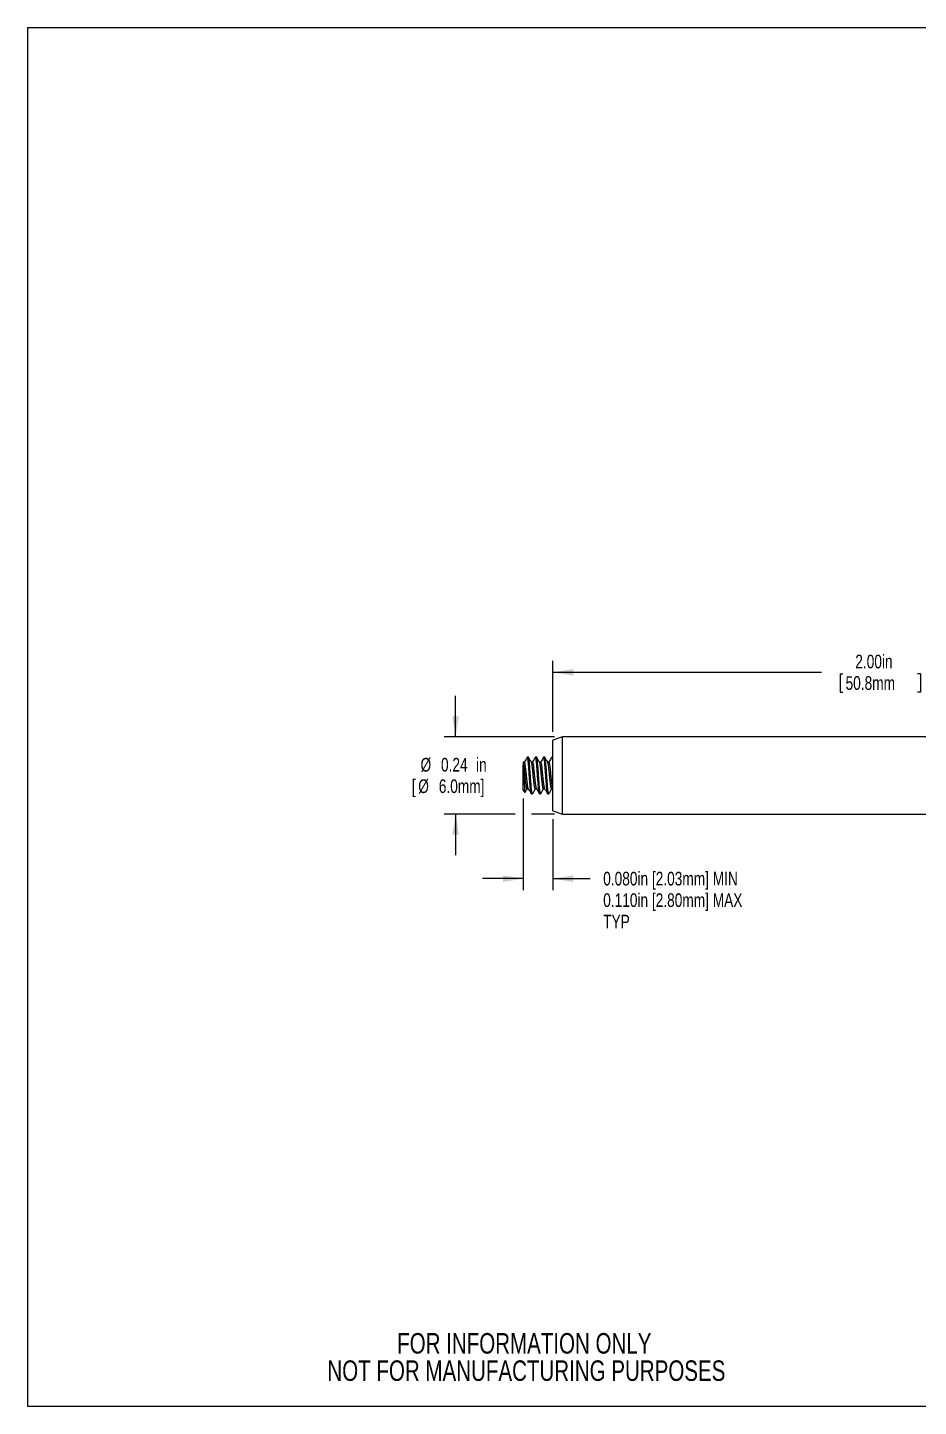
# Model space of a CAD drawing. Extents: x 0.1 to 10.9, y 0 to 8.5.
# Drawn here: x 0.06 to 5.5, y 0.04 to 8.45 of the extents above; entities that cross this region are included whole.
import ezdxf

# ---------------------------------------------------------------- set-up
doc = ezdxf.new("R2010")
doc.units = 0
doc.linetypes.add('SLD-SOLID', pattern=[0])
doc.layers.get('0').update_dxf_attribs({"linetype": 'CONTINUOUS'})
doc.styles.add('SLDTEXTSTYLE0', font='TXT', dxfattribs={"width": 0.75})
doc.dimstyles.new('SLDDIMSTYLE0', dxfattribs={"dimtxt": 0.083333, "dimasz": 0.125, "dimexe": 0, "dimexo": 0.0625, "dimgap": 0.020833, "dimtad": 0, "dimtih": 1, "dimtoh": 1, "dimlfac": 0.5, "dimrnd": 1e-09, "dimzin": 12, "dimtxsty": 'SLDTEXTSTYLE0', "dimsah": 1, "dimcen": 0.09, "dimazin": 3, "dimtfac": 1, "dimtmove": 0, "dimatfit": 3, "dimtolj": 1, "dimtzin": 12})
doc.dimstyles.new('SLDDIMSTYLE1', dxfattribs={"dimtxt": 0.083333, "dimasz": 0.125, "dimexe": 0, "dimexo": 0.0625, "dimgap": 0.020833, "dimtad": 0, "dimtih": 1, "dimtoh": 1, "dimlfac": 0.5, "dimrnd": 1e-09, "dimtxsty": 'SLDTEXTSTYLE0', "dimsah": 1, "dimcen": 0.09, "dimazin": 3, "dimtfac": 1, "dimtmove": 0, "dimatfit": 3, "dimtolj": 1, "dimtzin": 12})
doc.dimstyles.new('SLDDIMSTYLE2', dxfattribs={"dimtxt": 0.083333, "dimasz": 0.125, "dimexe": 0, "dimexo": 0.0625, "dimgap": 0.020833, "dimtad": 0, "dimtih": 1, "dimtoh": 1, "dimlfac": 0.5, "dimrnd": 1e-09, "dimzin": 4, "dimtxsty": 'SLDTEXTSTYLE0', "dimsah": 1, "dimcen": 0.09, "dimazin": 3, "dimtfac": 1, "dimtofl": 0, "dimtmove": 0, "dimatfit": 3, "dimtolj": 1, "dimtzin": 12})

# ---------------------------------------------------------------- blocks, each defined once
blk = doc.blocks.new('_D')
at = {"color": 7, "linetype": 'SLD-SOLID'}
for p, q in [((3.09, 3.7466), (3.09, 3.1865)), ((3.27, 3.6202), (3.27, 3.1865)), ((3.09, 3.2565), (2.84, 3.2565)), ((3.27, 3.2565), (3.4987, 3.2565))]:
    blk.add_line(p, q, dxfattribs=at)
for points in [[(3.09, 3.2565), (2.965, 3.2765), (2.965, 3.2365)], [(3.27, 3.2565), (3.395, 3.2365), (3.395, 3.2765)]]:
    blk.add_solid(points, dxfattribs=at)
at = {"color": 7, "linetype": 'SLD-SOLID', "attachment_point": 1, "style": 'SLDTEXTSTYLE0'}
for s, insert, char_height in [('0.080in [2.03mm] MIN', (3.578, 3.2983), 0.083333), ('0.110in [2.80mm] MAX', (3.578, 3.1671), 0.083333), ('TYP', (3.578, 3.0358), 0.08333)]:
    blk.add_mtext(s, dxfattribs=dict(at, insert=insert, char_height=char_height))
blk = doc.blocks.new('_D_1')
at = {"color": 7, "linetype": 'SLD-SOLID'}
for p, q in [((2.6763, 4.1222), (2.6763, 4.3722)), ((3.28, 4.1222), (2.6063, 4.1222)), ((3.04, 3.6502), (2.6063, 3.6502)), ((2.6763, 3.6502), (2.6763, 3.4002)), ((3.28, 3.6502), (3.14, 3.6502))]:
    blk.add_line(p, q, dxfattribs=at)
for points in [[(2.6763, 4.1222), (2.6963, 4.2472), (2.6563, 4.2472)], [(2.6763, 3.6502), (2.6563, 3.5252), (2.6963, 3.5252)]]:
    blk.add_solid(points, dxfattribs=at)
at = {"color": 7, "linetype": 'SLD-SOLID', "attachment_point": 1, "style": 'SLDTEXTSTYLE0'}
for s, insert, char_height in [('%%c', (2.4623, 3.9936), 0.08333), ('0.24', (2.5873, 3.9936), 0.08333), ('in', (2.8013, 3.9936), 0.08333), ('[', (2.4092, 3.8624), 0.0833), ('%%c', (2.4482, 3.8624), 0.08333), ('6.0mm]', (2.574, 3.8624), 0.08333)]:
    blk.add_mtext(s, dxfattribs=dict(at, insert=insert, char_height=char_height))
blk = doc.blocks.new('_D_2')
at = {"color": 7, "linetype": 'SLD-SOLID'}
for p, q in [((3.27, 4.1522), (3.27, 4.5859)), ((7.27, 4.1522), (7.27, 4.5859)), ((3.27, 4.5159), (4.9119, 4.5159)), ((5.0248, 4.5061), (5.0248, 4.3945)), ((5.0248, 4.5061), (5.0416, 4.5061)), ((5.5153, 4.5061), (5.4985, 4.5061)), ((5.5153, 4.5061), (5.5153, 4.3945)), ((7.27, 4.5159), (5.6282, 4.5159)), ((5.0248, 4.3945), (5.0416, 4.3945)), ((5.5153, 4.3945), (5.4985, 4.3945))]:
    blk.add_line(p, q, dxfattribs=at)
for points in [[(3.27, 4.5159), (3.395, 4.4959), (3.395, 4.5359)], [(7.27, 4.5159), (7.145, 4.5359), (7.145, 4.4959)]]:
    blk.add_solid(points, dxfattribs=at)
at = {"color": 7, "linetype": 'SLD-SOLID', "char_height": 0.08333, "attachment_point": 1, "style": 'SLDTEXTSTYLE0'}
for s, insert in [('2.00in', (5.1177, 4.6233)), ('50.8mm', (5.0583, 4.4921))]:
    blk.add_mtext(s, dxfattribs=dict(at, insert=insert))

msp = doc.modelspace()

# ---------------------------------------------------------------- linework, layer by layer
at = {"color": 7, "linetype": 'SLD-SOLID'}
for p, q in [((0.0622, 8.4506), (10.9445, 8.4506)), ((0.0622, 8.4506), (0.0622, 0.0356)), ((3.33, 4.1222), (3.27, 4.1022)), ((3.27, 3.8862), (3.27, 4.1022)), ((7.21, 4.1222), (3.33, 4.1222)), ((3.33, 3.8862), (3.33, 4.1222)), ((3.1208, 3.9982), (3.1146, 3.9982)), ((3.1708, 3.9982), (3.1646, 3.9982)), ((3.2208, 3.9982), (3.2146, 3.9982)), ((3.27, 3.9982), (3.2646, 3.9982)), ((3.09, 3.7966), (3.09, 3.9488)), ((3.27, 3.6702), (3.27, 3.8862)), ((3.33, 3.6502), (3.33, 3.8862)), ((3.09, 3.7966), (3.1001, 3.7822)), ((3.1396, 3.7742), (3.1458, 3.7742)), ((3.1896, 3.7742), (3.1958, 3.7742)), ((3.2396, 3.7742), (3.2458, 3.7742)), ((3.27, 3.6702), (3.33, 3.6502)), ((3.33, 3.6502), (7.21, 3.6502)), ((10.9445, 0.0356), (0.0622, 0.0356))]:
    msp.add_line(p, q, dxfattribs=at)
at = {"color": 7, "linetype": 'SLD-SOLID', "flags": 128}
msp.add_lwpolyline([(3.2396, 3.7743), (3.2394, 3.7742), (3.2387, 3.7749), (3.2378, 3.7769), (3.2367, 3.781), (3.2357, 3.7861), (3.2354, 3.7883), (3.2351, 3.7905), (3.2348, 3.7926), (3.2346, 3.7948), (3.2343, 3.7968), (3.2333, 3.8069), (3.2324, 3.8165), (3.232, 3.821), (3.2317, 3.8251), (3.2314, 3.8288), (3.2311, 3.8321), (3.2293, 3.8545), (3.2287, 3.8623), (3.2281, 3.8703), (3.2275, 3.8783), (3.2272, 3.8822), (3.2269, 3.8865), (3.2266, 3.8912), (3.2262, 3.8963), (3.2259, 3.9019), (3.2252, 3.9115), (3.2247, 3.9184), (3.2244, 3.9226), (3.2244, 3.9238), (3.2243, 3.9241), (3.2243, 3.9242), (3.2243, 3.9242), (3.2243, 3.9242), (3.2243, 3.9242), (3.2243, 3.9243), (3.2243, 3.9243), (3.2243, 3.9243), (3.2238, 3.9317), (3.223, 3.9412), (3.2224, 3.9486), (3.2216, 3.9565), (3.2208, 3.9648), (3.2198, 3.9743), (3.2188, 3.9815), (3.2184, 3.9844), (3.2181, 3.9869), (3.2177, 3.989), (3.2174, 3.9907), (3.2157, 3.997), (3.2149, 3.9981), (3.2141, 3.998), (3.2136, 3.9967)], dxfattribs=at)
at = {"color": 7, "linetype": 'SLD-SOLID'}
for points, knots in [([(3.09, 3.9678), (3.09, 3.9679), (3.09, 3.9681), (3.09, 3.9675), (3.09, 3.9665), (3.09, 3.966)], [0, 0, 0, 0, 0.0259152, 0.5102549, 1, 1, 1, 1]), ([(3.1133, 3.8045), (3.1133, 3.8045), (3.1129, 3.8042), (3.1121, 3.8052), (3.1109, 3.8076), (3.1098, 3.8117), (3.1087, 3.8172), (3.1076, 3.8239), (3.1066, 3.8317), (3.1055, 3.8407), (3.1044, 3.8508), (3.1032, 3.8616), (3.102, 3.873), (3.1009, 3.8844), (3.0998, 3.8957), (3.0988, 3.9067), (3.0977, 3.9174), (3.0966, 3.9277), (3.0954, 3.9373), (3.0942, 3.9459), (3.0931, 3.9532), (3.092, 3.9591), (3.091, 3.9635), (3.0903, 3.9652), (3.09, 3.966)], [0, 0, 0, 0, 0.000902, 0.04962, 0.098523, 0.147106, 0.19488, 0.241408, 0.287634, 0.335174, 0.383621, 0.432498, 0.481299, 0.529524, 0.576707, 0.622718, 0.66966, 0.717725, 0.766455, 0.815357, 0.863922, 0.911665, 0.95815, 1, 1, 1, 1]), ([(3.09, 3.966), (3.09, 3.9655), (3.09, 3.9645), (3.09, 3.9604), (3.09, 3.9552), (3.09, 3.9509), (3.09, 3.9488)], [0, 0, 0, 0, 0.271077, 0.5498, 0.773064, 1, 1, 1, 1]), ([(3.0971, 3.9679), (3.0956, 3.9679), (3.0933, 3.9679), (3.0909, 3.9679), (3.0901, 3.9679)], [0, 0, 0, 0, 0.629422, 1, 1, 1, 1]), ([(3.1136, 3.9973), (3.1106, 3.9922), (3.1048, 3.9824), (3.0991, 3.9726), (3.0964, 3.9679)], [0, 0, 0, 0, 0.5234768, 1, 1, 1, 1]), ([(3.1202, 3.8071), (3.12, 3.8073), (3.1191, 3.8085), (3.1175, 3.816), (3.1157, 3.8288), (3.1138, 3.8451), (3.1117, 3.8632), (3.1098, 3.8827), (3.108, 3.9021), (3.1062, 3.9204), (3.1043, 3.937), (3.1023, 3.9508), (3.1004, 3.9608), (3.0988, 3.9669), (3.0976, 3.9674), (3.0971, 3.9676)], [0, 0, 0, 0, 0.019174, 0.110766, 0.19885, 0.280316, 0.363771, 0.446773, 0.526955, 0.607005, 0.68846, 0.770479, 0.850737, 0.928449, 1, 1, 1, 1]), ([(3.1396, 3.7743), (3.1395, 3.7742), (3.1392, 3.7741), (3.1386, 3.7748), (3.1377, 3.7767), (3.1368, 3.7803), (3.1358, 3.7853), (3.1351, 3.7907), (3.1343, 3.7966), (3.1336, 3.8033), (3.133, 3.8101), (3.1324, 3.8167), (3.1318, 3.8236), (3.1308, 3.8357), (3.1296, 3.8511), (3.1283, 3.8679), (3.1272, 3.8824), (3.1265, 3.8934), (3.1258, 3.9025), (3.1254, 3.9085), (3.1251, 3.9137), (3.1248, 3.9182), (3.1243, 3.9242), (3.1237, 3.9328), (3.1229, 3.9426), (3.1221, 3.9517), (3.1213, 3.9597), (3.1205, 3.968), (3.1197, 3.9753), (3.1189, 3.9812), (3.1182, 3.986), (3.1175, 3.9904), (3.1167, 3.9942), (3.1161, 3.9962), (3.1157, 3.9971), (3.1155, 3.9974), (3.1154, 3.9976), (3.1151, 3.998), (3.1146, 3.9983), (3.114, 3.9983), (3.1136, 3.9973), (3.1135, 3.9971)], [0, 0, 0, 0, 0.005314, 0.03349, 0.06557, 0.105777, 0.140549, 0.169886, 0.196156, 0.227654, 0.255324, 0.2741, 0.299753, 0.324659, 0.391034, 0.435337, 0.466247, 0.509695, 0.525281, 0.542038, 0.559309, 0.569498, 0.580377, 0.610574, 0.645071, 0.670464, 0.699803, 0.72851, 0.764688, 0.792622, 0.814268, 0.844227, 0.878486, 0.910127, 0.918453, 0.926945, 0.931599, 0.934874, 0.955754, 0.989078, 1, 1, 1, 1]), ([(3.1458, 3.7746), (3.1457, 3.7745), (3.145, 3.7739), (3.1438, 3.777), (3.1422, 3.7839), (3.1407, 3.7947), (3.1399, 3.8038), (3.1389, 3.8141), (3.1378, 3.826), (3.1362, 3.8462), (3.1345, 3.8681), (3.1329, 3.8904), (3.1315, 3.9122), (3.13, 3.9327), (3.1284, 3.9514), (3.1268, 3.9676), (3.1253, 3.9807), (3.1238, 3.9904), (3.1225, 3.9961), (3.1215, 3.9986), (3.1209, 3.998), (3.1208, 3.9979)], [0, 0, 0, 0, 0.0161, 0.077559, 0.138744, 0.198672, 0.256667, 0.257626, 0.320353, 0.384603, 0.449092, 0.512509, 0.573766, 0.635856, 0.696132, 0.757016, 0.8174, 0.876229, 0.933757, 0.989974, 1, 1, 1, 1]), ([(3.1396, 3.9669), (3.1366, 3.972), (3.1306, 3.9822), (3.1247, 3.9924), (3.1218, 3.9975)], [0, 0, 0, 0, 0.501522, 1, 1, 1, 1]), ([(3.1471, 3.9679), (3.1456, 3.9679), (3.1429, 3.9679), (3.1402, 3.9679), (3.139, 3.9679)], [0, 0, 0, 0, 0.546541, 1, 1, 1, 1]), ([(3.1633, 3.8046), (3.163, 3.8047), (3.1622, 3.8049), (3.161, 3.8073), (3.1599, 3.8113), (3.1588, 3.8166), (3.1577, 3.8232), (3.1567, 3.831), (3.1556, 3.8399), (3.1545, 3.8498), (3.1533, 3.8606), (3.1521, 3.8719), (3.151, 3.8834), (3.1499, 3.8947), (3.1489, 3.9058), (3.1478, 3.9165), (3.1467, 3.9268), (3.1455, 3.9365), (3.1443, 3.9452), (3.1432, 3.9526), (3.1421, 3.9587), (3.141, 3.9631), (3.1402, 3.9659), (3.1397, 3.9665), (3.1396, 3.9667)], [0, 0, 0, 0, 0.0443813, 0.0923084, 0.1399647, 0.1868702, 0.2325899, 0.2777994, 0.3242855, 0.3717009, 0.4195802, 0.4674296, 0.514757, 0.5611025, 0.6062271, 0.6521103, 0.6991301, 0.7468449, 0.7947711, 0.8424119, 0.8892881, 0.9349666, 0.9802036, 1, 1, 1, 1]), ([(3.1636, 3.9973), (3.1606, 3.9922), (3.1548, 3.9824), (3.1491, 3.9726), (3.1464, 3.9679)], [0, 0, 0, 0, 0.5231668, 1, 1, 1, 1]), ([(3.1702, 3.8071), (3.17, 3.8073), (3.1691, 3.8085), (3.1675, 3.816), (3.1657, 3.8288), (3.1638, 3.8451), (3.1617, 3.8632), (3.1598, 3.8827), (3.158, 3.9021), (3.1562, 3.9204), (3.1543, 3.937), (3.1523, 3.9508), (3.1504, 3.9608), (3.1488, 3.9669), (3.1476, 3.9674), (3.1471, 3.9676)], [0, 0, 0, 0, 0.019177, 0.110769, 0.198852, 0.280318, 0.363773, 0.446774, 0.526957, 0.607006, 0.688462, 0.77048, 0.850738, 0.92845, 1, 1, 1, 1]), ([(3.1896, 3.7743), (3.1895, 3.7743), (3.189, 3.7741), (3.1881, 3.7757), (3.187, 3.7793), (3.186, 3.7841), (3.1852, 3.7896), (3.1844, 3.7961), (3.1836, 3.8035), (3.183, 3.8105), (3.1823, 3.8182), (3.1814, 3.8278), (3.1804, 3.8407), (3.1792, 3.8551), (3.1782, 3.869), (3.1773, 3.8807), (3.1767, 3.89), (3.1761, 3.898), (3.1756, 3.9052), (3.1752, 3.9123), (3.1747, 3.9191), (3.1742, 3.9264), (3.1736, 3.9342), (3.1729, 3.9419), (3.1723, 3.9489), (3.1718, 3.9555), (3.1711, 3.9617), (3.1706, 3.9674), (3.1699, 3.9731), (3.1692, 3.979), (3.1685, 3.9842), (3.1678, 3.9885), (3.1673, 3.9916), (3.1667, 3.9944), (3.166, 3.9966), (3.1653, 3.998), (3.1646, 3.9983), (3.164, 3.9981), (3.1637, 3.9974), (3.1636, 3.9972)], [0, 0, 0, 0, 0.01065, 0.054952, 0.099255, 0.131484, 0.161322, 0.19711, 0.228605, 0.255436, 0.278451, 0.31054, 0.351696, 0.39726, 0.435847, 0.468076, 0.493945, 0.512162, 0.533195, 0.554225, 0.571003, 0.591223, 0.617447, 0.640643, 0.662792, 0.684941, 0.707091, 0.729243, 0.750618, 0.778174, 0.809324, 0.832094, 0.856463, 0.878337, 0.90663, 0.938746, 0.962288, 0.987531, 1, 1, 1, 1]), ([(3.1958, 3.7746), (3.1957, 3.7745), (3.195, 3.7739), (3.1938, 3.777), (3.1922, 3.7839), (3.1907, 3.7947), (3.1899, 3.8038), (3.1889, 3.8141), (3.1878, 3.826), (3.1862, 3.8462), (3.1845, 3.8681), (3.1829, 3.8904), (3.1815, 3.9122), (3.18, 3.9327), (3.1784, 3.9514), (3.1768, 3.9676), (3.1753, 3.9807), (3.1738, 3.9904), (3.1725, 3.9961), (3.1715, 3.9986), (3.1709, 3.998), (3.1708, 3.9979)], [0, 0, 0, 0, 0.0161, 0.077559, 0.138744, 0.198672, 0.256667, 0.257626, 0.320353, 0.384603, 0.449092, 0.512509, 0.573766, 0.635856, 0.696132, 0.757016, 0.8174, 0.876229, 0.933757, 0.989974, 1, 1, 1, 1]), ([(3.1896, 3.9669), (3.1866, 3.972), (3.1806, 3.9822), (3.1747, 3.9924), (3.1718, 3.9975)], [0, 0, 0, 0, 0.501271, 1, 1, 1, 1]), ([(3.1971, 3.9679), (3.1956, 3.9679), (3.1929, 3.9679), (3.1902, 3.9679), (3.189, 3.9679)], [0, 0, 0, 0, 0.54592, 1, 1, 1, 1]), ([(3.2133, 3.8046), (3.213, 3.8047), (3.2123, 3.8048), (3.2112, 3.8071), (3.21, 3.8108), (3.2089, 3.8161), (3.2078, 3.8226), (3.2068, 3.8302), (3.2057, 3.839), (3.2046, 3.8489), (3.2034, 3.8596), (3.2022, 3.8709), (3.2011, 3.8824), (3.2, 3.8937), (3.199, 3.9048), (3.1979, 3.9155), (3.1968, 3.9259), (3.1956, 3.9357), (3.1945, 3.9445), (3.1933, 3.952), (3.1922, 3.9582), (3.1911, 3.9628), (3.1903, 3.9657), (3.1897, 3.9665), (3.1896, 3.9667)], [0, 0, 0, 0, 0.04013, 0.088056, 0.135755, 0.182744, 0.228584, 0.273725, 0.320106, 0.367455, 0.415311, 0.463181, 0.510573, 0.557022, 0.602204, 0.647965, 0.694899, 0.742569, 0.790495, 0.83818, 0.885141, 0.93094, 0.976101, 1, 1, 1, 1]), ([(3.2136, 3.9973), (3.2106, 3.9922), (3.2048, 3.9824), (3.1991, 3.9726), (3.1964, 3.9679)], [0, 0, 0, 0, 0.522858, 1, 1, 1, 1]), ([(3.2202, 3.8071), (3.22, 3.8073), (3.2191, 3.8085), (3.2175, 3.816), (3.2157, 3.8288), (3.2138, 3.8451), (3.2117, 3.8632), (3.2098, 3.8827), (3.208, 3.9021), (3.2062, 3.9204), (3.2043, 3.937), (3.2023, 3.9508), (3.2004, 3.9608), (3.1988, 3.9669), (3.1976, 3.9674), (3.1971, 3.9676)], [0, 0, 0, 0, 0.01918, 0.110771, 0.198855, 0.28032, 0.363775, 0.446776, 0.526959, 0.607008, 0.688463, 0.770481, 0.850739, 0.928451, 1, 1, 1, 1]), ([(3.2458, 3.7746), (3.2457, 3.7745), (3.245, 3.7739), (3.2438, 3.777), (3.2422, 3.7839), (3.2407, 3.7947), (3.2399, 3.8038), (3.2389, 3.8141), (3.2378, 3.826), (3.2362, 3.8462), (3.2345, 3.8681), (3.2329, 3.8904), (3.2315, 3.9122), (3.23, 3.9327), (3.2284, 3.9514), (3.2268, 3.9676), (3.2253, 3.9807), (3.2238, 3.9904), (3.2225, 3.9961), (3.2215, 3.9986), (3.2209, 3.998), (3.2208, 3.9979)], [0, 0, 0, 0, 0.0161, 0.077559, 0.138744, 0.198672, 0.256667, 0.257626, 0.320353, 0.384603, 0.449092, 0.512509, 0.573766, 0.635856, 0.696132, 0.757016, 0.8174, 0.876229, 0.933757, 0.989974, 1, 1, 1, 1]), ([(3.2396, 3.9669), (3.2366, 3.972), (3.2306, 3.9822), (3.2247, 3.9924), (3.2218, 3.9975)], [0, 0, 0, 0, 0.5010185, 1, 1, 1, 1]), ([(3.2471, 3.9679), (3.2456, 3.9679), (3.2429, 3.9679), (3.2402, 3.9679), (3.239, 3.9679)], [0, 0, 0, 0, 0.545295, 1, 1, 1, 1]), ([(3.2633, 3.8047), (3.263, 3.8047), (3.2624, 3.8048), (3.2613, 3.8068), (3.2601, 3.8104), (3.259, 3.8156), (3.2579, 3.822), (3.2569, 3.8295), (3.2558, 3.8382), (3.2547, 3.848), (3.2535, 3.8586), (3.2523, 3.8699), (3.2512, 3.8814), (3.2501, 3.8927), (3.2491, 3.9038), (3.248, 3.9146), (3.2469, 3.925), (3.2457, 3.9348), (3.2446, 3.9437), (3.2434, 3.9514), (3.2423, 3.9577), (3.2412, 3.9625), (3.2404, 3.9655), (3.2398, 3.9664), (3.2396, 3.9667)], [0, 0, 0, 0, 0.035879, 0.083799, 0.131536, 0.178606, 0.224563, 0.269658, 0.31593, 0.363209, 0.411038, 0.458926, 0.506378, 0.552927, 0.59819, 0.643825, 0.69067, 0.738292, 0.786213, 0.833938, 0.88098, 0.926898, 0.972006, 1, 1, 1, 1]), ([(3.2636, 3.9973), (3.2606, 3.9922), (3.2548, 3.9824), (3.2491, 3.9726), (3.2464, 3.9679)], [0, 0, 0, 0, 0.522549, 1, 1, 1, 1]), ([(3.2702, 3.8071), (3.27, 3.8073), (3.2691, 3.8085), (3.2675, 3.816), (3.2657, 3.8288), (3.2638, 3.8451), (3.2617, 3.8632), (3.2598, 3.8827), (3.258, 3.9021), (3.2562, 3.9204), (3.2543, 3.937), (3.2523, 3.9508), (3.2504, 3.9608), (3.2488, 3.9669), (3.2476, 3.9674), (3.2471, 3.9676)], [0, 0, 0, 0, 0.019183, 0.110774, 0.198857, 0.280323, 0.363777, 0.446778, 0.526961, 0.607009, 0.688464, 0.770483, 0.85074, 0.928451, 1, 1, 1, 1]), ([(3.27, 3.9719), (3.2699, 3.9734), (3.2696, 3.9761), (3.2691, 3.9794), (3.2688, 3.9822), (3.2684, 3.9843), (3.2681, 3.9865), (3.2678, 3.9887), (3.2674, 3.9909), (3.267, 3.9928), (3.2667, 3.9943), (3.2663, 3.9955), (3.266, 3.9966), (3.2655, 3.9975), (3.265, 3.9983), (3.2647, 3.9979), (3.2646, 3.9977)], [0, 0, 0, 0, 0.087808, 0.160909, 0.225741, 0.282303, 0.330594, 0.404478, 0.478355, 0.552226, 0.626091, 0.678619, 0.746515, 0.829777, 0.928404, 1, 1, 1, 1]), ([(3.09, 3.9488), (3.0901, 3.9483), (3.0904, 3.9444), (3.0909, 3.9361), (3.0917, 3.9228), (3.0924, 3.9077), (3.0931, 3.8918), (3.0939, 3.8754), (3.0946, 3.8592), (3.0954, 3.8433), (3.0962, 3.8283), (3.0969, 3.8145), (3.0976, 3.8028), (3.0984, 3.7933), (3.0991, 3.7865), (3.0998, 3.7827), (3.1002, 3.7824), (3.1003, 3.7823)], [0, 0, 0, 0, 0.009304, 0.076886, 0.146552, 0.21691, 0.289545, 0.359945, 0.432387, 0.504523, 0.578861, 0.653983, 0.731537, 0.806695, 0.884032, 0.960707, 1, 1, 1, 1]), ([(3.1011, 3.7825), (3.1027, 3.7852), (3.107, 3.7926), (3.1113, 3.7999), (3.114, 3.8045)], [0, 0, 0, 0, 0.370391, 1, 1, 1, 1]), ([(3.1133, 3.8045), (3.1148, 3.8045), (3.1175, 3.8045), (3.1202, 3.8045), (3.1214, 3.8045)], [0, 0, 0, 0, 0.533423, 1, 1, 1, 1]), ([(3.1202, 3.8067), (3.1231, 3.8017), (3.129, 3.7918), (3.1349, 3.7816), (3.1379, 3.7766)], [0, 0, 0, 0, 0.498097, 1, 1, 1, 1]), ([(3.147, 3.7754), (3.15, 3.7805), (3.1556, 3.7902), (3.1613, 3.7999), (3.164, 3.8045)], [0, 0, 0, 0, 0.524187, 1, 1, 1, 1]), ([(3.1633, 3.8045), (3.1648, 3.8045), (3.1675, 3.8045), (3.1702, 3.8045), (3.1714, 3.8045)], [0, 0, 0, 0, 0.534062, 1, 1, 1, 1]), ([(3.1702, 3.8067), (3.1731, 3.8017), (3.179, 3.7918), (3.1849, 3.7816), (3.1879, 3.7766)], [0, 0, 0, 0, 0.4982932, 1, 1, 1, 1]), ([(3.197, 3.7754), (3.2, 3.7805), (3.2056, 3.7902), (3.2113, 3.7999), (3.214, 3.8045)], [0, 0, 0, 0, 0.524471, 1, 1, 1, 1]), ([(3.2133, 3.8045), (3.2148, 3.8045), (3.2175, 3.8045), (3.2202, 3.8045), (3.2214, 3.8045)], [0, 0, 0, 0, 0.534705, 1, 1, 1, 1]), ([(3.2202, 3.8067), (3.2231, 3.8017), (3.229, 3.7917), (3.2349, 3.7816), (3.2379, 3.7766)], [0, 0, 0, 0, 0.498489, 1, 1, 1, 1]), ([(3.247, 3.7754), (3.25, 3.7805), (3.2556, 3.7902), (3.2613, 3.7999), (3.264, 3.8045)], [0, 0, 0, 0, 0.524756, 1, 1, 1, 1]), ([(3.2633, 3.8045), (3.2648, 3.8045), (3.267, 3.8045), (3.2692, 3.8045), (3.27, 3.8045)], [0, 0, 0, 0, 0.648669, 1, 1, 1, 1])]:
    msp.add_open_spline(points, degree=3, knots=knots, dxfattribs=at)

# ---------------------------------------------------------------- texts
at = {"color": 7, "linetype": 'CONTINUOUS', "char_height": 0.125, "attachment_point": 2, "style": 'SLDTEXTSTYLE0'}
for s, insert in [('FOR INFORMATION ONLY', (3.096, 0.4831)), ('NOT FOR MANUFACTURING PURPOSES', (3.1087, 0.3164))]:
    msp.add_mtext(s, dxfattribs=dict(at, insert=insert))

# ---------------------------------------------------------------- dimensions: what is measured, and where the dimension line sits
at = {"color": 7, "linetype": 'SLD-SOLID'}
dim = msp.add_linear_dim(base=(7.27, 4.5159), p1=(3.27, 4.1022), p2=(7.27, 4.1022), dimstyle='SLDDIMSTYLE2', dxfattribs=at)
dim.commit()
dim.dimension.update_dxf_attribs({"geometry": '_D_2', "text_midpoint": (5.27, 4.5159), "dimtype": 160})
dim = msp.add_linear_dim(base=(2.6763, 3.6502), p1=(3.33, 4.1222), p2=(3.33, 3.6502), angle=90, text='%%c<>in\\P[%%c6.0mm]', dimstyle='SLDDIMSTYLE1', dxfattribs=at)
dim.commit()
dim.dimension.update_dxf_attribs({"geometry": '_D_1', "text_midpoint": (2.6763, 3.8862), "dimtype": 160})
dim = msp.add_linear_dim(base=(3.09, 3.2565), p1=(3.27, 3.6702), p2=(3.09, 3.7966), text='0.080in [2.03mm] MIN\\P0.110in [2.80mm] MAX\\PTYP', dimstyle='SLDDIMSTYLE0', dxfattribs=at)
dim.commit()
dim.dimension.update_dxf_attribs({"geometry": '_D', "text_midpoint": (4.1685, 3.2565), "dimtype": 160})

doc.saveas('drawing.dxf')
